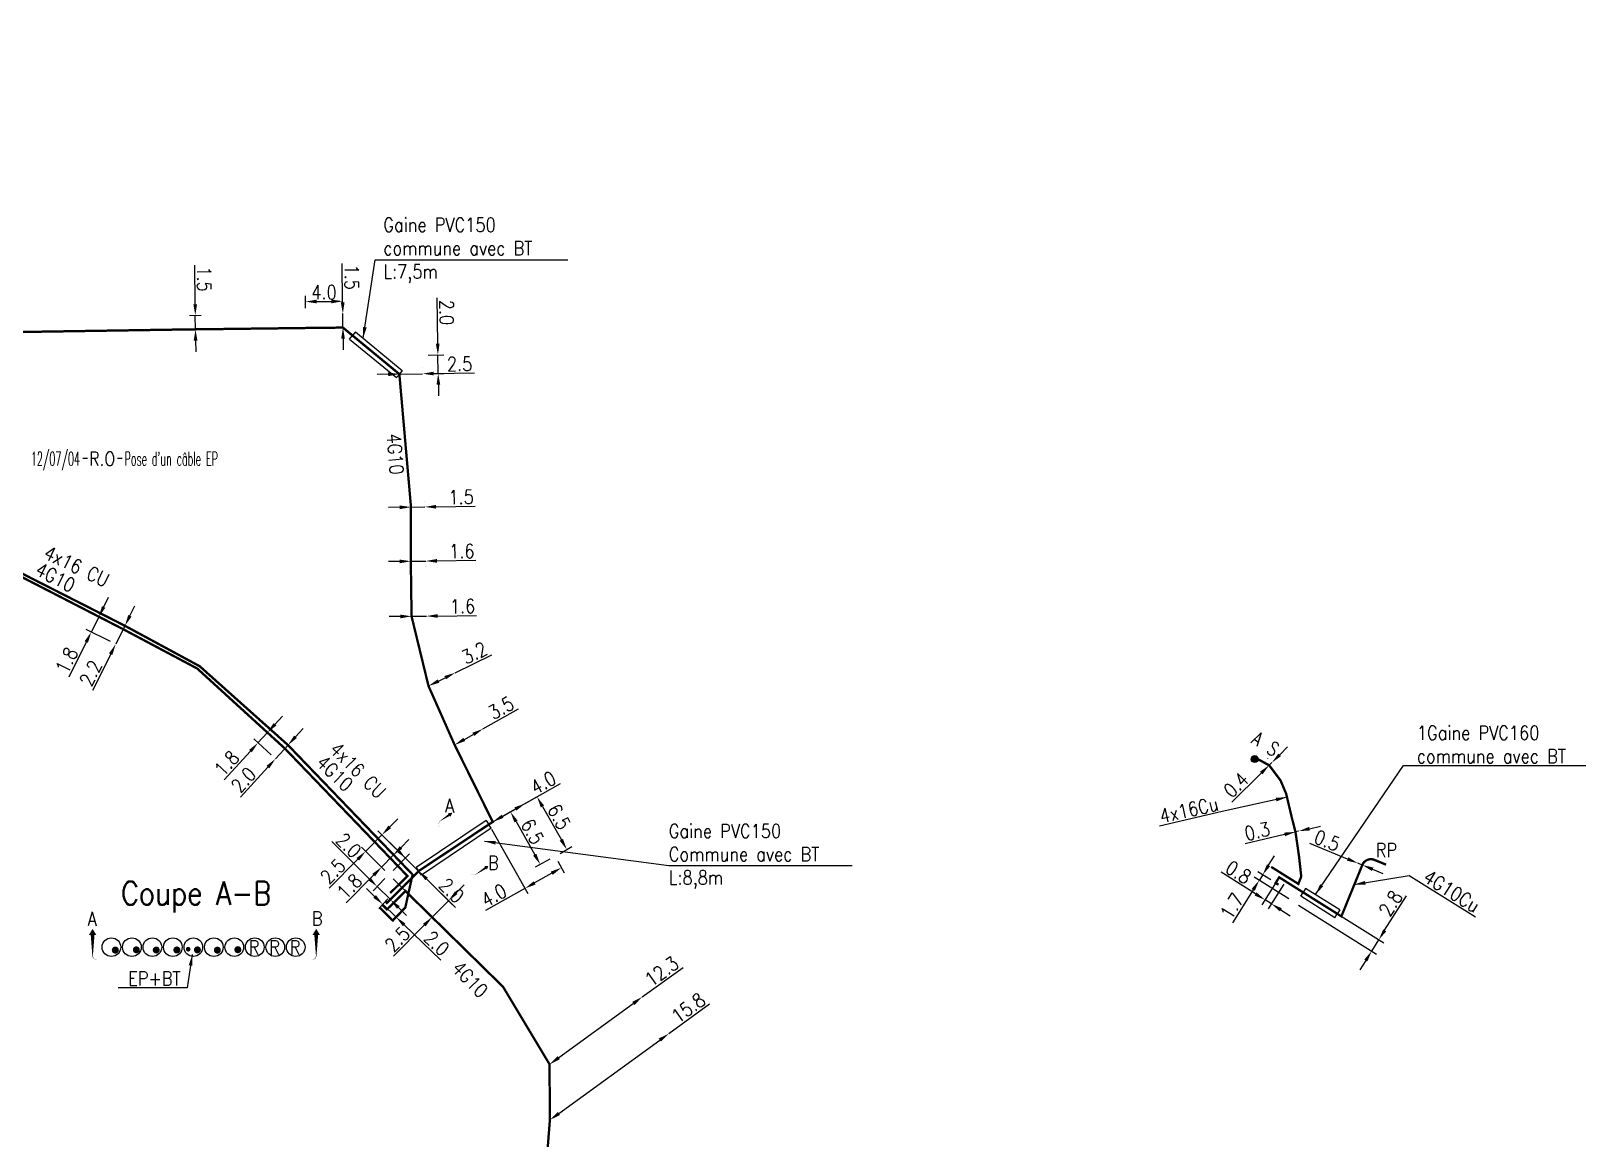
# Model space of a CAD drawing. Header units: millimetres. Extents: x 113996 to 114666, y 122000 to 122988.
# Drawn here: x 114098 to 114265, y 122524.9 to 122643.8 of the extents above; entities that cross this region are included whole.
import ezdxf
from ezdxf.enums import TextEntityAlignment as Align

# ---------------------------------------------------------------- set-up
doc = ezdxf.new("R2010")
doc.units = ezdxf.units.MM
doc.header["$PDMODE"] = 34
doc.linetypes.add('E_ST_CU', pattern=[2000, 1000, 1000])
doc.layers.get('0').update_dxf_attribs({"linetype": 'CONTINUOUS'})
doc.layers.get('DEFPOINTS').update_dxf_attribs({"linetype": 'CONTINUOUS'})
for name, color, linetype in [('B_100', 3, 'CONTINUOUS'), ('B_400', 7, 'CONTINUOUS'), ('E_100', 3, 'CONTINUOUS'), ('E_400', 7, 'CONTINUOUS'), ('E_710', 7, 'CONTINUOUS'), ('I_410', 7, 'CONTINUOUS')]:
    doc.layers.add(name, color=color, linetype=linetype)
doc.styles.add('M_ROMANS', font='ROMANS.shx', dxfattribs={"width": 0.75})
doc.styles.get("Standard").update_dxf_attribs({"font": 'romans.shx', "width": 0.85})
doc.dimstyles.get("Standard").update_dxf_attribs({"dimtxt": 1.5, "dimasz": 1.2, "dimexe": 0.625, "dimexo": 0.625, "dimgap": 0.25, "dimtad": 1, "dimdec": 1, "dimzin": 0, "dimdsep": 46, "dimtxsty": 'Standard', "dimcen": -0.5, "dimadec": 0, "dimazin": 0, "dimtfac": 1, "dimtdec": 1, "dimtmove": 0, "dimatfit": 3, "dimfxl": 1, "dimtolj": 1, "dimtzin": 0, "dimarcsym": 0})

# ---------------------------------------------------------------- blocks, each defined once
blk = doc.blocks.new('*D30')
at = {"layer": 'DEFPOINTS', "color": 0, "linetype": 'Continuous'}
for p in [(114114.41, 122613.29), (114114.42, 122611.79), (114115.66, 122611.8)]:
    blk.add_point(p, dxfattribs=at)
at = {"layer": 'E_100', "color": 0, "linetype": 'Continuous', "lineweight": -2}
for p, q in [((114115.63, 122614.5), (114115.58, 122618.69)), ((114115.03, 122613.29), (114116.27, 122613.31)), ((114115.66, 122611.8), (114115.64, 122613.3)), ((114115.05, 122611.79), (114116.28, 122611.81)), ((114115.67, 122610.6), (114115.68, 122609.4))]:
    blk.add_line(p, q, dxfattribs=at)
at = {"layer": 'E_100', "color": 0, "linetype": 'Continuous'}
for points in [[(114115.83, 122614.5), (114115.43, 122614.5), (114115.64, 122613.3)], [(114115.87, 122610.6), (114115.47, 122610.6), (114115.66, 122611.8)]]:
    blk.add_solid(points, dxfattribs=at)
at = {"layer": 'E_100', "color": 0, "linetype": 'Continuous', "insert": (114116.6, 122617.2), "char_height": 1.5, "attachment_point": 5, "rotation": 270.6215}
blk.add_mtext('\\A1;1.5', dxfattribs=at)
blk = doc.blocks.new('*D31')
at = {"layer": 'DEFPOINTS', "color": 0, "linetype": 'Continuous'}
for p in [(114127.49, 122613.45), (114131.47, 122614.82), (114131.49, 122613.49)]:
    blk.add_point(p, dxfattribs=at)
at = {"layer": 'E_100', "color": 0, "linetype": 'Continuous', "lineweight": -2}
for p, q in [((114127.48, 122614.08), (114127.47, 122615.4)), ((114131.48, 122614.12), (114131.47, 122615.44)), ((114128.67, 122614.79), (114130.27, 122614.8))]:
    blk.add_line(p, q, dxfattribs=at)
at = {"layer": 'E_100', "color": 0, "linetype": 'Continuous'}
for points in [[(114128.67, 122614.99), (114128.68, 122614.59), (114127.47, 122614.78)], [(114130.27, 122615), (114130.27, 122614.6), (114131.47, 122614.82)]]:
    blk.add_solid(points, dxfattribs=at)
at = {"layer": 'E_100', "color": 0, "linetype": 'Continuous', "insert": (114129.46, 122615.8), "char_height": 1.5, "attachment_point": 5, "rotation": 0.5596}
blk.add_mtext('\\A1;4.0', dxfattribs=at)
blk = doc.blocks.new('*D32')
at = {"layer": 'DEFPOINTS', "color": 0, "linetype": 'Continuous'}
for p in [(114131.49, 122613.49), (114131.5, 122611.99), (114131.5, 122611.99)]:
    blk.add_point(p, dxfattribs=at)
at = {"layer": 'E_100', "color": 0, "linetype": 'Continuous', "lineweight": -2}
for p, q in [((114131.47, 122614.69), (114131.43, 122618.88)), ((114131.5, 122611.99), (114131.49, 122613.49)), ((114132.11, 122613.5), (114132.11, 122613.5)), ((114132.13, 122612), (114132.13, 122612)), ((114131.51, 122610.79), (114131.52, 122609.59))]:
    blk.add_line(p, q, dxfattribs=at)
at = {"layer": 'E_100', "color": 0, "linetype": 'Continuous'}
for points in [[(114131.67, 122614.69), (114131.27, 122614.69), (114131.49, 122613.49)], [(114131.71, 122610.79), (114131.31, 122610.79), (114131.5, 122611.99)]]:
    blk.add_solid(points, dxfattribs=at)
at = {"layer": 'E_100', "color": 0, "linetype": 'Continuous', "insert": (114132.45, 122617.4), "char_height": 1.5, "attachment_point": 5, "rotation": 270.5596}
blk.add_mtext('\\A1;1.5', dxfattribs=at)
blk = doc.blocks.new('GIS_MODF')
at = {"color": 0, "linetype": 'Continuous', "flags": 128}
for points in [[(-2.18, -0.01), (-1.68, -0.01)], [(1.52, -0.01), (2.02, -0.01)]]:
    blk.add_lwpolyline(points, dxfattribs=at)
at = {"color": 0, "linetype": 'Continuous', "width": 0.5}
blk.add_attdef('DATE', text='', height=1.5, dxfattribs=at).set_placement((-2.5, -0.8), align=Align.RIGHT)
at = {"color": 0, "linetype": 'Continuous', "width": 1.771291}
blk.add_attdef('USER', text='', height=1.5, dxfattribs=at).set_placement((-1.51, -0.8), (1.28, -0.8), align=Align.FIT)
at = {"color": 0, "linetype": 'Continuous', "width": 0.5}
blk.add_attdef('DESC', (2.29, -0.8), '', height=1.5, dxfattribs=at)
blk = doc.blocks.new('E_710_02')
at = {"color": 0, "linetype": 'Continuous', "const_width": 0.375, "flags": 128}
blk.add_lwpolyline([(-0.19, 0, 1), (0.19, 0, 1)], format="xyb", close=True, dxfattribs=at)
at = {"color": 0, "linetype": 'Continuous'}
blk.add_circle((0, 0), 0.375, dxfattribs=at)
at = {"color": 0, "linetype": 'Continuous', "style": 'M_ROMANS', "width": 0.75}
for s, p in [('A', (-0.93, 2)), ('S', (1.07, 2))]:
    blk.add_text(s, height=1.5, dxfattribs=at).set_placement(p, align=Align.MIDDLE)
at = {"color": 0, "linetype": 'Continuous', "style": 'M_ROMANS', "width": 0.75, "flags": 3}
for tag, p in [('DEF_LEG', (0, -5)), ('DEF_COUP', (0, -7.5)), ('DEF_TYPE', (0, -10))]:
    blk.add_attdef(tag, text='', height=1.2, dxfattribs=at).set_placement(p, align=Align.MIDDLE)
blk = doc.blocks.new('*D40')
at = {"layer": 'DEFPOINTS', "color": 0, "linetype": 'Continuous'}
for p in [(114231.01, 122564.99), (114231.28, 122565.29), (114231.3, 122565.27)]:
    blk.add_point(p, dxfattribs=at)
at = {"layer": 'E_100', "color": 0, "linetype": 'Continuous', "lineweight": -2}
for p, q in [((114232.13, 122566.13), (114232.98, 122566.98)), ((114230.57, 122565.43), (114230.55, 122565.45)), ((114230.86, 122565.71), (114230.84, 122565.73)), ((114231.28, 122565.29), (114230.99, 122565.01)), ((114230.14, 122564.16), (114226.98, 122561.05))]:
    blk.add_line(p, q, dxfattribs=at)
at = {"layer": 'E_100', "color": 0, "linetype": 'Continuous'}
for points in [[(114230, 122564.31), (114230.28, 122564.02), (114230.99, 122565.01)], [(114231.99, 122566.27), (114232.27, 122565.99), (114231.28, 122565.29)]]:
    blk.add_solid(points, dxfattribs=at)
at = {"layer": 'E_100', "color": 0, "linetype": 'Continuous', "insert": (114227.43, 122562.9), "char_height": 1.5, "attachment_point": 5, "rotation": 44.6357}
blk.add_mtext('\\A1;0.4', dxfattribs=at)
blk = doc.blocks.new('*D41')
at = {"layer": 'DEFPOINTS', "color": 0, "linetype": 'Continuous'}
for p in [(114233.82, 122557.85), (114234.16, 122557.93), (114234.16, 122557.93)]:
    blk.add_point(p, dxfattribs=at)
at = {"layer": 'E_100', "color": 0, "linetype": 'Continuous', "lineweight": -2}
for p, q in [((114235.33, 122558.2), (114236.5, 122558.48)), ((114232.65, 122557.58), (114228.4, 122556.59)), ((114234.16, 122557.93), (114233.82, 122557.85))]:
    blk.add_line(p, q, dxfattribs=at)
at = {"layer": 'E_100', "color": 0, "linetype": 'Continuous'}
for points in [[(114235.29, 122558.4), (114235.38, 122558.01), (114234.16, 122557.93)], [(114232.61, 122557.78), (114232.7, 122557.39), (114233.82, 122557.85)]]:
    blk.add_solid(points, dxfattribs=at)
at = {"layer": 'E_100', "color": 0, "linetype": 'Continuous', "insert": (114229.71, 122557.92), "char_height": 1.5, "attachment_point": 5, "rotation": 13.0911}
blk.add_mtext('\\A1;0.3', dxfattribs=at)
blk = doc.blocks.new('*D48')
at = {"layer": 'DEFPOINTS', "color": 0, "linetype": 'Continuous'}
for p in [(114108.08, 122579.98), (114107.09, 122578.01), (114107.09, 122578.01)]:
    blk.add_point(p, dxfattribs=at)
at = {"layer": 'E_100', "color": 0, "linetype": 'Continuous', "lineweight": -2}
for p, q in [((114108.62, 122581.05), (114109.15, 122582.12)), ((114108.08, 122579.98), (114107.09, 122578.01)), ((114106.55, 122576.94), (114104.59, 122573.03))]:
    blk.add_line(p, q, dxfattribs=at)
at = {"layer": 'E_100', "color": 0, "linetype": 'Continuous'}
for points in [[(114108.44, 122581.14), (114108.79, 122580.96), (114108.08, 122579.98)], [(114106.37, 122577.03), (114106.73, 122576.85), (114107.09, 122578.01)]]:
    blk.add_solid(points, dxfattribs=at)
at = {"layer": 'E_100', "color": 0, "linetype": 'Continuous', "insert": (114104.41, 122574.9), "char_height": 1.5, "attachment_point": 5, "rotation": 63.3608}
blk.add_mtext('\\A1;2.2', dxfattribs=at)
blk = doc.blocks.new('*D49')
at = {"layer": 'DEFPOINTS', "color": 0, "linetype": 'Continuous'}
for p in [(114104.46, 122579.31), (114107.88, 122579.62), (114107.08, 122578.01)]:
    blk.add_point(p, dxfattribs=at)
at = {"layer": 'E_100', "color": 0, "linetype": 'Continuous', "lineweight": -2}
for p, q in [((114105.8, 122582), (114106.33, 122583.07)), ((114105.26, 122580.92), (114104.46, 122579.31)), ((114107.32, 122579.9), (114104.7, 122581.2)), ((114103.93, 122578.23), (114102.07, 122574.48)), ((114106.52, 122578.29), (114103.9, 122579.59))]:
    blk.add_line(p, q, dxfattribs=at)
at = {"layer": 'E_100', "color": 0, "linetype": 'Continuous'}
for points in [[(114105.62, 122582.09), (114105.97, 122581.91), (114105.26, 122580.92)], [(114103.75, 122578.32), (114104.11, 122578.15), (114104.46, 122579.31)]]:
    blk.add_solid(points, dxfattribs=at)
at = {"layer": 'E_100', "color": 0, "linetype": 'Continuous', "insert": (114101.83, 122576.27), "char_height": 1.5, "attachment_point": 5, "rotation": 63.6053}
blk.add_mtext('\\A1;1.8', dxfattribs=at)
blk = doc.blocks.new('*D50')
at = {"layer": 'DEFPOINTS', "color": 0, "linetype": 'Continuous'}
for p in [(114125.6, 122567.17), (114124.25, 122565.7), (114124.25, 122565.7)]:
    blk.add_point(p, dxfattribs=at)
at = {"layer": 'E_100', "color": 0, "linetype": 'Continuous', "lineweight": -2}
for p, q in [((114126.41, 122568.06), (114127.21, 122568.95)), ((114125.6, 122567.17), (114124.25, 122565.7)), ((114123.44, 122564.81), (114120.49, 122561.58))]:
    blk.add_line(p, q, dxfattribs=at)
at = {"layer": 'E_100', "color": 0, "linetype": 'Continuous'}
for points in [[(114126.26, 122568.2), (114126.55, 122567.93), (114125.6, 122567.17)], [(114123.29, 122564.95), (114123.59, 122564.68), (114124.25, 122565.7)]]:
    blk.add_solid(points, dxfattribs=at)
at = {"layer": 'E_100', "color": 0, "linetype": 'Continuous', "insert": (114120.82, 122563.43), "char_height": 1.5, "attachment_point": 5, "rotation": 47.6059}
blk.add_mtext('\\A1;2.0', dxfattribs=at)
blk = doc.blocks.new('*D51')
at = {"layer": 'DEFPOINTS', "color": 0, "linetype": 'Continuous'}
for p in [(114122.37, 122567.41), (114125.26, 122566.81), (114124.25, 122565.7)]:
    blk.add_point(p, dxfattribs=at)
at = {"layer": 'E_100', "color": 0, "linetype": 'Continuous', "lineweight": -2}
for p, q in [((114124.19, 122569.4), (114125, 122570.29)), ((114123.39, 122568.52), (114122.37, 122567.41)), ((114124.8, 122567.23), (114122.92, 122568.94)), ((114121.56, 122566.52), (114118.74, 122563.43)), ((114123.79, 122566.12), (114121.91, 122567.83))]:
    blk.add_line(p, q, dxfattribs=at)
at = {"layer": 'E_100', "color": 0, "linetype": 'Continuous'}
for points in [[(114124.05, 122569.54), (114124.34, 122569.27), (114123.39, 122568.52)], [(114121.42, 122566.66), (114121.71, 122566.39), (114122.37, 122567.41)]]:
    blk.add_solid(points, dxfattribs=at)
at = {"layer": 'E_100', "color": 0, "linetype": 'Continuous', "insert": (114119.01, 122565.21), "char_height": 1.5, "attachment_point": 5, "rotation": 47.6059}
blk.add_mtext('\\A1;1.8', dxfattribs=at)
blk = doc.blocks.new('*D52')
at = {"layer": 'DEFPOINTS', "color": 0, "linetype": 'Continuous'}
for p in [(114146.54, 122568.91), (114146.54, 122568.91), (114143.5, 122567.19)]:
    blk.add_point(p, dxfattribs=at)
at = {"layer": 'E_100', "color": 0, "linetype": 'Continuous', "lineweight": -2}
for p, q in [((114146.54, 122568.91), (114150.35, 122571.06)), ((114144.54, 122567.78), (114145.5, 122568.32))]:
    blk.add_line(p, q, dxfattribs=at)
at = {"layer": 'E_100', "color": 0, "linetype": 'Continuous'}
for points in [[(114145.4, 122568.5), (114145.6, 122568.15), (114146.54, 122568.91)], [(114144.44, 122567.96), (114144.64, 122567.61), (114143.5, 122567.19)]]:
    blk.add_solid(points, dxfattribs=at)
at = {"layer": 'E_100', "color": 0, "linetype": 'Continuous', "insert": (114148.48, 122571.16), "char_height": 1.5, "attachment_point": 5, "rotation": 29.4839}
blk.add_mtext('\\A1;3.5', dxfattribs=at)
blk = doc.blocks.new('*D53')
at = {"layer": 'DEFPOINTS', "color": 0, "linetype": 'Continuous'}
for p in [(114143.56, 122574.94), (114143.56, 122574.94), (114140.69, 122573.52)]:
    blk.add_point(p, dxfattribs=at)
at = {"layer": 'E_100', "color": 0, "linetype": 'Continuous', "lineweight": -2}
for p, q in [((114143.56, 122574.94), (114147.48, 122576.88)), ((114141.77, 122574.05), (114142.49, 122574.41))]:
    blk.add_line(p, q, dxfattribs=at)
at = {"layer": 'E_100', "color": 0, "linetype": 'Continuous'}
for points in [[(114142.4, 122574.59), (114142.57, 122574.23), (114143.56, 122574.94)], [(114141.68, 122574.23), (114141.86, 122573.87), (114140.69, 122573.52)]]:
    blk.add_solid(points, dxfattribs=at)
at = {"layer": 'E_100', "color": 0, "linetype": 'Continuous', "insert": (114145.61, 122577.07), "char_height": 1.5, "attachment_point": 5, "rotation": 26.3351}
blk.add_mtext('\\A1;3.2', dxfattribs=at)
blk = doc.blocks.new('*D54')
at = {"layer": 'DEFPOINTS', "color": 0, "linetype": 'Continuous'}
for p in [(114138.87, 122581), (114140.47, 122581.02), (114140.47, 122581.02)]:
    blk.add_point(p, dxfattribs=at)
at = {"layer": 'E_100', "color": 0, "linetype": 'Continuous', "lineweight": -2}
for p, q in [((114137.67, 122580.98), (114136.47, 122580.97)), ((114138.87, 122581), (114140.47, 122581.02)), ((114141.67, 122581.03), (114145.85, 122581.09))]:
    blk.add_line(p, q, dxfattribs=at)
at = {"layer": 'E_100', "color": 0, "linetype": 'Continuous'}
for points in [[(114137.66, 122581.18), (114137.67, 122580.78), (114138.87, 122581)], [(114141.66, 122581.23), (114141.67, 122580.84), (114140.47, 122581.02)]]:
    blk.add_solid(points, dxfattribs=at)
at = {"layer": 'E_100', "color": 0, "linetype": 'Continuous', "insert": (114144.35, 122582.07), "char_height": 1.5, "attachment_point": 5, "rotation": 0.7338}
blk.add_mtext('\\A1;1.6', dxfattribs=at)
blk = doc.blocks.new('*D55')
at = {"layer": 'DEFPOINTS', "color": 0, "linetype": 'Continuous'}
for p in [(114138.79, 122586.91), (114140.39, 122586.93), (114140.39, 122586.93)]:
    blk.add_point(p, dxfattribs=at)
at = {"layer": 'E_100', "color": 0, "linetype": 'Continuous', "lineweight": -2}
for p, q in [((114137.59, 122586.89), (114136.39, 122586.88)), ((114138.79, 122586.91), (114140.39, 122586.93)), ((114141.59, 122586.95), (114145.78, 122587.01)), ((114138.8, 122586.29), (114138.8, 122586.29)), ((114140.4, 122586.31), (114140.4, 122586.31))]:
    blk.add_line(p, q, dxfattribs=at)
at = {"layer": 'E_100', "color": 0, "linetype": 'Continuous'}
for points in [[(114137.59, 122587.09), (114137.59, 122586.69), (114138.79, 122586.91)], [(114141.59, 122587.15), (114141.59, 122586.75), (114140.39, 122586.93)]]:
    blk.add_solid(points, dxfattribs=at)
at = {"layer": 'E_100', "color": 0, "linetype": 'Continuous', "insert": (114144.27, 122587.99), "char_height": 1.5, "attachment_point": 5, "rotation": 0.8043}
blk.add_mtext('\\A1;1.6', dxfattribs=at)
blk = doc.blocks.new('*D56')
at = {"layer": 'DEFPOINTS', "color": 0, "linetype": 'Continuous'}
for p in [(114138.81, 122592.72), (114140.31, 122592.74), (114140.31, 122592.74)]:
    blk.add_point(p, dxfattribs=at)
at = {"layer": 'E_100', "color": 0, "linetype": 'Continuous', "lineweight": -2}
for p, q in [((114138.8, 122593.35), (114138.8, 122593.35)), ((114140.3, 122593.37), (114140.3, 122593.37)), ((114137.61, 122592.7), (114136.41, 122592.69)), ((114138.81, 122592.72), (114140.31, 122592.74)), ((114141.51, 122592.76), (114145.7, 122592.82))]:
    blk.add_line(p, q, dxfattribs=at)
at = {"layer": 'E_100', "color": 0, "linetype": 'Continuous'}
for points in [[(114137.61, 122592.9), (114137.61, 122592.5), (114138.81, 122592.72)], [(114141.51, 122592.96), (114141.51, 122592.56), (114140.31, 122592.74)]]:
    blk.add_solid(points, dxfattribs=at)
at = {"layer": 'E_100', "color": 0, "linetype": 'Continuous', "insert": (114144.19, 122593.8), "char_height": 1.5, "attachment_point": 5, "rotation": 0.8043}
blk.add_mtext('\\A1;1.5', dxfattribs=at)
blk = doc.blocks.new('*D57')
at = {"layer": 'DEFPOINTS', "color": 0, "linetype": 'Continuous'}
for p in [(114137.56, 122607), (114140.06, 122607.04), (114140.06, 122607.04)]:
    blk.add_point(p, dxfattribs=at)
at = {"layer": 'E_100', "color": 0, "linetype": 'Continuous', "lineweight": -2}
for p, q in [((114136.36, 122606.98), (114135.16, 122606.97)), ((114137.55, 122607.63), (114137.55, 122607.63)), ((114137.56, 122607), (114140.06, 122607.04)), ((114140.05, 122607.66), (114140.05, 122607.66)), ((114141.26, 122607.06), (114145.63, 122607.12))]:
    blk.add_line(p, q, dxfattribs=at)
at = {"layer": 'E_100', "color": 0, "linetype": 'Continuous'}
for points in [[(114136.35, 122607.18), (114136.36, 122606.78), (114137.56, 122607)], [(114141.25, 122607.26), (114141.26, 122606.86), (114140.06, 122607.04)]]:
    blk.add_solid(points, dxfattribs=at)
at = {"layer": 'E_100', "color": 0, "linetype": 'Continuous', "insert": (114144.03, 122608.1), "char_height": 1.5, "attachment_point": 5, "rotation": 0.8541}
blk.add_mtext('\\A1;2.5', dxfattribs=at)
blk = doc.blocks.new('*D58')
at = {"layer": 'DEFPOINTS', "color": 0, "linetype": 'Continuous'}
for p in [(114140.03, 122609.04), (114140.06, 122607.04), (114141.73, 122607.06)]:
    blk.add_point(p, dxfattribs=at)
at = {"layer": 'E_100', "color": 0, "linetype": 'Continuous', "lineweight": -2}
for p, q in [((114141.68, 122610.26), (114141.61, 122615.19)), ((114140.65, 122609.05), (114142.32, 122609.07)), ((114141.73, 122607.06), (114141.7, 122609.06)), ((114140.68, 122607.05), (114142.35, 122607.07)), ((114141.75, 122605.86), (114141.76, 122604.66))]:
    blk.add_line(p, q, dxfattribs=at)
at = {"layer": 'E_100', "color": 0, "linetype": 'Continuous'}
for points in [[(114141.88, 122610.27), (114141.48, 122610.26), (114141.7, 122609.06)], [(114141.95, 122605.87), (114141.55, 122605.86), (114141.73, 122607.06)]]:
    blk.add_solid(points, dxfattribs=at)
at = {"layer": 'E_100', "color": 0, "linetype": 'Continuous', "insert": (114142.63, 122613.62), "char_height": 1.5, "attachment_point": 5, "rotation": 270.8541}
blk.add_mtext('\\A1;2.0', dxfattribs=at)
blk = doc.blocks.new('*D59')
at = {"layer": 'DEFPOINTS', "color": 0, "linetype": 'Continuous'}
for p in [(114147.59, 122558.93), (114154.27, 122555.24), (114155.55, 122555.96)]:
    blk.add_point(p, dxfattribs=at)
at = {"layer": 'E_100', "color": 0, "linetype": 'Continuous', "lineweight": -2}
for p, q in [((114148.14, 122559.24), (114152.89, 122561.93)), ((114152.94, 122560.58), (114154.96, 122557.01)), ((114154.82, 122555.55), (114156.09, 122556.27))]:
    blk.add_line(p, q, dxfattribs=at)
at = {"layer": 'E_100', "color": 0, "linetype": 'Continuous'}
for points in [[(114153.11, 122560.68), (114152.76, 122560.48), (114152.35, 122561.62)], [(114155.13, 122557.11), (114154.78, 122556.91), (114155.55, 122555.96)]]:
    blk.add_solid(points, dxfattribs=at)
at = {"layer": 'E_100', "color": 0, "linetype": 'Continuous', "insert": (114154.72, 122559.46), "char_height": 1.5, "attachment_point": 5, "rotation": 299.4839}
blk.add_mtext('\\A1;6.5', dxfattribs=at)
blk = doc.blocks.new('*D60')
at = {"layer": 'DEFPOINTS', "color": 0, "linetype": 'Continuous'}
for p in [(114151.07, 122560.9), (114147.59, 122558.93), (114147.59, 122558.93)]:
    blk.add_point(p, dxfattribs=at)
at = {"layer": 'E_100', "color": 0, "linetype": 'Continuous', "lineweight": -2}
for p, q in [((114151.07, 122560.9), (114154.88, 122563.05)), ((114148.64, 122559.52), (114150.03, 122560.31))]:
    blk.add_line(p, q, dxfattribs=at)
at = {"layer": 'E_100', "color": 0, "linetype": 'Continuous'}
for points in [[(114149.93, 122560.49), (114150.13, 122560.14), (114151.07, 122560.9)], [(114148.54, 122559.7), (114148.73, 122559.35), (114147.59, 122558.93)]]:
    blk.add_solid(points, dxfattribs=at)
at = {"layer": 'E_100', "color": 0, "linetype": 'Continuous', "insert": (114153.01, 122563.14), "char_height": 1.5, "attachment_point": 5, "rotation": 29.4839}
blk.add_mtext('\\A1;4.0', dxfattribs=at)
blk = doc.blocks.new('*D61')
at = {"layer": 'DEFPOINTS', "color": 0, "linetype": 'Continuous'}
for p in [(114135.77, 122550.09), (114136.76, 122551.12), (114138.2, 122549.74)]:
    blk.add_point(p, dxfattribs=at)
at = {"layer": 'E_100', "color": 0, "linetype": 'Continuous', "lineweight": -2}
for p, q in [((114134.9, 122550.92), (114134.04, 122551.76)), ((114136.32, 122550.67), (114135.34, 122549.64)), ((114135.77, 122550.09), (114137.21, 122548.71)), ((114137.77, 122549.28), (114136.78, 122548.26)), ((114138.08, 122547.87), (114142.03, 122544.07))]:
    blk.add_line(p, q, dxfattribs=at)
at = {"layer": 'E_100', "color": 0, "linetype": 'Continuous'}
for points in [[(114135.04, 122551.07), (114134.76, 122550.78), (114135.77, 122550.09)], [(114138.21, 122548.02), (114137.94, 122547.73), (114137.21, 122548.71)]]:
    blk.add_solid(points, dxfattribs=at)
at = {"layer": 'E_100', "color": 0, "linetype": 'Continuous', "insert": (114141.58, 122545.89), "char_height": 1.5, "attachment_point": 5, "rotation": 316.1259}
blk.add_mtext('\\A1;2.0', dxfattribs=at)
blk = doc.blocks.new('*D62')
at = {"layer": 'DEFPOINTS', "color": 0, "linetype": 'Continuous'}
for p in [(114135.65, 122554.07), (114136.45, 122553.27), (114138.98, 122553.27)]:
    blk.add_point(p, dxfattribs=at)
at = {"layer": 'E_100', "color": 0, "linetype": 'Continuous', "lineweight": -2}
for p, q in [((114137.74, 122556.19), (114138.58, 122557.04)), ((114136.9, 122555.34), (114135.65, 122554.07)), ((114138.54, 122553.71), (114136.45, 122555.78)), ((114134.8, 122553.22), (114131.86, 122550.24)), ((114136.01, 122553.71), (114135.2, 122554.51))]:
    blk.add_line(p, q, dxfattribs=at)
at = {"layer": 'E_100', "color": 0, "linetype": 'Continuous'}
for points in [[(114137.6, 122556.33), (114137.88, 122556.05), (114136.9, 122555.34)], [(114134.66, 122553.36), (114134.95, 122553.08), (114135.65, 122554.07)]]:
    blk.add_solid(points, dxfattribs=at)
at = {"layer": 'E_100', "color": 0, "linetype": 'Continuous', "insert": (114132.2, 122552), "char_height": 1.5, "attachment_point": 5, "rotation": 45.3446}
blk.add_mtext('\\A1;1.8', dxfattribs=at)
blk = doc.blocks.new('*D63')
at = {"layer": 'DEFPOINTS', "color": 0, "linetype": 'Continuous'}
for p in [(114133.94, 122555.76), (114136.45, 122553.27), (114139.63, 122553.65)]:
    blk.add_point(p, dxfattribs=at)
at = {"layer": 'E_100', "color": 0, "linetype": 'Continuous', "lineweight": -2}
for p, q in [((114136.54, 122558.39), (114137.38, 122559.25)), ((114135.69, 122557.54), (114133.94, 122555.76)), ((114139.19, 122554.08), (114135.25, 122557.98)), ((114133.09, 122554.91), (114130.02, 122551.8)), ((114136.01, 122553.71), (114133.49, 122556.2))]:
    blk.add_line(p, q, dxfattribs=at)
at = {"layer": 'E_100', "color": 0, "linetype": 'Continuous'}
for points in [[(114136.39, 122558.53), (114136.68, 122558.25), (114135.69, 122557.54)], [(114132.95, 122555.05), (114133.23, 122554.77), (114133.94, 122555.76)]]:
    blk.add_solid(points, dxfattribs=at)
at = {"layer": 'E_100', "color": 0, "linetype": 'Continuous', "insert": (114130.42, 122553.63), "char_height": 1.5, "attachment_point": 5, "rotation": 45.3446}
blk.add_mtext('\\A1;2.5', dxfattribs=at)
blk = doc.blocks.new('*D64')
at = {"layer": 'DEFPOINTS', "color": 0, "linetype": 'Continuous'}
for p in [(114138.21, 122555.05), (114136.45, 122553.27), (114139.63, 122553.65)]:
    blk.add_point(p, dxfattribs=at)
at = {"layer": 'E_100', "color": 0, "linetype": 'Continuous', "lineweight": -2}
for p, q in [((114137.36, 122555.89), (114136.5, 122556.74)), ((114136.89, 122553.72), (114138.65, 122555.5)), ((114138.21, 122555.05), (114139.63, 122553.65)), ((114140.49, 122552.8), (114143.6, 122549.73))]:
    blk.add_line(p, q, dxfattribs=at)
at = {"layer": 'E_100', "color": 0, "linetype": 'Continuous'}
for points in [[(114137.5, 122556.04), (114137.22, 122555.75), (114138.21, 122555.05)], [(114140.63, 122552.94), (114140.35, 122552.66), (114139.63, 122553.65)]]:
    blk.add_solid(points, dxfattribs=at)
at = {"layer": 'E_100', "color": 0, "linetype": 'Continuous', "insert": (114143.17, 122551.56), "char_height": 1.5, "attachment_point": 5, "rotation": 315.3446}
blk.add_mtext('\\A1;2.0', dxfattribs=at)
blk = doc.blocks.new('*D65')
at = {"layer": 'DEFPOINTS', "color": 0, "linetype": 'Continuous'}
for p in [(114163.66, 122540.14), (114163.66, 122540.14), (114153.71, 122532.91)]:
    blk.add_point(p, dxfattribs=at)
at = {"layer": 'E_100', "color": 0, "linetype": 'Continuous', "lineweight": -2}
for p, q in [((114163.66, 122540.14), (114168.03, 122543.31)), ((114154.68, 122533.62), (114162.69, 122539.43))]:
    blk.add_line(p, q, dxfattribs=at)
at = {"layer": 'E_100', "color": 0, "linetype": 'Continuous'}
for points in [[(114162.57, 122539.6), (114162.81, 122539.27), (114163.66, 122540.14)], [(114154.56, 122533.78), (114154.8, 122533.45), (114153.71, 122532.91)]]:
    blk.add_solid(points, dxfattribs=at)
at = {"layer": 'E_100', "color": 0, "linetype": 'Continuous', "insert": (114165.74, 122542.89), "char_height": 1.5, "attachment_point": 5, "rotation": 35.9921}
blk.add_mtext('\\A1;12.3', dxfattribs=at)
blk = doc.blocks.new('*D66')
at = {"layer": 'DEFPOINTS', "color": 0, "linetype": 'Continuous'}
for p in [(114166.51, 122536.21), (114166.51, 122536.21), (114153.73, 122526.93)]:
    blk.add_point(p, dxfattribs=at)
at = {"layer": 'E_100', "color": 0, "linetype": 'Continuous', "lineweight": -2}
for p, q in [((114166.51, 122536.21), (114170.88, 122539.39)), ((114154.7, 122527.63), (114165.54, 122535.51))]:
    blk.add_line(p, q, dxfattribs=at)
at = {"layer": 'E_100', "color": 0, "linetype": 'Continuous'}
for points in [[(114165.42, 122535.67), (114165.66, 122535.35), (114166.51, 122536.21)], [(114154.58, 122527.79), (114154.82, 122527.47), (114153.73, 122526.93)]]:
    blk.add_solid(points, dxfattribs=at)
at = {"layer": 'E_100', "color": 0, "linetype": 'Continuous', "insert": (114168.6, 122538.96), "char_height": 1.5, "attachment_point": 5, "rotation": 35.9921}
blk.add_mtext('\\A1;15.8', dxfattribs=at)
blk = doc.blocks.new('*D80')
at = {"layer": 'DEFPOINTS', "color": 0, "linetype": 'Continuous'}
for p in [(114240.53, 122554.49), (114240.53, 122554.49), (114241, 122554.3)]:
    blk.add_point(p, dxfattribs=at)
at = {"layer": 'E_100', "color": 0, "linetype": 'Continuous', "lineweight": -2}
for p, q in [((114239.42, 122554.94), (114235.37, 122556.6)), ((114241, 122554.3), (114240.53, 122554.49)), ((114242.11, 122553.85), (114243.22, 122553.4))]:
    blk.add_line(p, q, dxfattribs=at)
at = {"layer": 'E_100', "color": 0, "linetype": 'Continuous'}
for points in [[(114239.5, 122555.13), (114239.35, 122554.76), (114240.53, 122554.49)], [(114242.18, 122554.03), (114242.03, 122553.66), (114241, 122554.3)]]:
    blk.add_solid(points, dxfattribs=at)
at = {"layer": 'E_100', "color": 0, "linetype": 'Continuous', "insert": (114237.22, 122556.92), "char_height": 1.5, "attachment_point": 5, "rotation": 337.8079}
blk.add_mtext('\\A1;0.5', dxfattribs=at)
blk = doc.blocks.new('*D81')
at = {"layer": 'DEFPOINTS', "color": 0, "linetype": 'Continuous'}
for p in [(114232.07, 122552.98), (114233.62, 122550.33), (114242.01, 122545.06)]:
    blk.add_point(p, dxfattribs=at)
at = {"layer": 'E_100', "color": 0, "linetype": 'Continuous', "lineweight": -2}
for p, q in [((114232.6, 122552.64), (114243.3, 122545.94)), ((114234.15, 122549.99), (114242.54, 122544.73)), ((114243.4, 122547.29), (114245.73, 122550.99)), ((114242.01, 122545.06), (114242.77, 122546.27)), ((114241.38, 122544.05), (114240.74, 122543.03))]:
    blk.add_line(p, q, dxfattribs=at)
at = {"layer": 'E_100', "color": 0, "linetype": 'Continuous'}
for points in [[(114243.24, 122547.39), (114243.57, 122547.18), (114242.77, 122546.27)], [(114241.21, 122544.15), (114241.54, 122543.94), (114242.01, 122545.06)]]:
    blk.add_solid(points, dxfattribs=at)
at = {"layer": 'E_100', "color": 0, "linetype": 'Continuous', "insert": (114244.04, 122550.18), "char_height": 1.5, "attachment_point": 5, "rotation": 57.9189}
blk.add_mtext('\\A1;2.8', dxfattribs=at)
blk = doc.blocks.new('*D82')
at = {"layer": 'DEFPOINTS', "color": 0, "linetype": 'Continuous'}
for p in [(114229.92, 122552.65), (114231.69, 122552.37), (114233.62, 122550.33)]:
    blk.add_point(p, dxfattribs=at)
at = {"layer": 'E_100', "color": 0, "linetype": 'Continuous', "lineweight": -2}
for p, q in [((114230.93, 122554.27), (114231.57, 122555.28)), ((114231.16, 122552.71), (114229.77, 122553.58)), ((114230.3, 122553.25), (114229.92, 122552.65)), ((114229.28, 122551.63), (114227.06, 122548.08)), ((114233.09, 122550.66), (114229.39, 122552.98))]:
    blk.add_line(p, q, dxfattribs=at)
at = {"layer": 'E_100', "color": 0, "linetype": 'Continuous'}
for points in [[(114230.76, 122554.37), (114231.1, 122554.16), (114230.3, 122553.25)], [(114229.11, 122551.74), (114229.45, 122551.52), (114229.92, 122552.65)]]:
    blk.add_solid(points, dxfattribs=at)
at = {"layer": 'E_100', "color": 0, "linetype": 'Continuous', "insert": (114227, 122549.88), "char_height": 1.5, "attachment_point": 5, "rotation": 57.9189}
blk.add_mtext('\\A1;1.7', dxfattribs=at)
blk = doc.blocks.new('*D83')
at = {"layer": 'DEFPOINTS', "color": 0, "linetype": 'Continuous'}
for p in [(114232.07, 122552.98), (114232.89, 122552.78), (114231.23, 122550.13)]:
    blk.add_point(p, dxfattribs=at)
at = {"layer": 'E_100', "color": 0, "linetype": 'Continuous', "lineweight": -2}
for p, q in [((114229.53, 122551.19), (114225.83, 122553.52)), ((114231.74, 122552.45), (114230.22, 122550.03)), ((114232.56, 122552.25), (114230.9, 122549.6)), ((114231.23, 122550.13), (114230.55, 122550.56)), ((114232.24, 122549.49), (114233.26, 122548.86))]:
    blk.add_line(p, q, dxfattribs=at)
at = {"layer": 'E_100', "color": 0, "linetype": 'Continuous'}
for points in [[(114229.64, 122551.36), (114229.43, 122551.02), (114230.55, 122550.56)], [(114232.35, 122549.66), (114232.14, 122549.32), (114231.23, 122550.13)]]:
    blk.add_solid(points, dxfattribs=at)
at = {"layer": 'E_100', "color": 0, "linetype": 'Continuous', "insert": (114227.7, 122553.52), "char_height": 1.5, "attachment_point": 5, "rotation": 327.9189}
blk.add_mtext('\\A1;0.8', dxfattribs=at)
blk = doc.blocks.new('*D88')
at = {"layer": 'DEFPOINTS', "color": 0, "linetype": 'Continuous'}
for p in [(114136.45, 122553.27), (114139.63, 122553.64), (114141.08, 122548.7)]:
    blk.add_point(p, dxfattribs=at)
at = {"layer": 'E_400', "color": 0, "linetype": 'Continuous', "lineweight": -2}
for p, q in [((114140.08, 122553.2), (114143.28, 122550.04)), ((114136.9, 122552.83), (114141.53, 122548.26)), ((114143.68, 122551.33), (114144.53, 122552.18)), ((114142.84, 122550.47), (114141.08, 122548.7)), ((114140.24, 122547.85), (114136.94, 122544.5))]:
    blk.add_line(p, q, dxfattribs=at)
at = {"layer": 'E_400', "color": 0, "linetype": 'Continuous'}
for points in [[(114143.54, 122551.47), (114143.82, 122551.19), (114142.84, 122550.47)], [(114140.1, 122547.99), (114140.38, 122547.7), (114141.08, 122548.7)]]:
    blk.add_solid(points, dxfattribs=at)
at = {"layer": 'E_400', "color": 0, "linetype": 'Continuous', "insert": (114137.34, 122546.33), "char_height": 1.5, "attachment_point": 5, "rotation": 45.3446}
blk.add_mtext('\\A1;2.5', dxfattribs=at)
blk = doc.blocks.new('*D89')
at = {"layer": 'DEFPOINTS', "color": 0, "linetype": 'Continuous'}
for p in [(114136.45, 122553.28), (114139.63, 122553.64), (114135.17, 122551.99)]:
    blk.add_point(p, dxfattribs=at)
at = {"layer": 'E_400', "color": 0, "linetype": 'Continuous', "lineweight": -2}
for p, q in [((114134.32, 122552.83), (114130.29, 122556.81)), ((114139.19, 122553.2), (114136.16, 122550.13)), ((114136.01, 122552.84), (114134.73, 122551.54)), ((114136.6, 122550.58), (114135.17, 122551.99)), ((114137.45, 122549.73), (114138.31, 122548.89))]:
    blk.add_line(p, q, dxfattribs=at)
at = {"layer": 'E_400', "color": 0, "linetype": 'Continuous'}
for points in [[(114134.46, 122552.97), (114134.18, 122552.69), (114135.17, 122551.99)], [(114137.6, 122549.88), (114137.31, 122549.59), (114136.6, 122550.58)]]:
    blk.add_solid(points, dxfattribs=at)
at = {"layer": 'E_400', "color": 0, "linetype": 'Continuous', "insert": (114132.12, 122556.41), "char_height": 1.5, "attachment_point": 5, "rotation": 315.3385}
blk.add_mtext('\\A1;2.0', dxfattribs=at)
blk = doc.blocks.new('*D90')
at = {"layer": 'DEFPOINTS', "color": 0, "linetype": 'Continuous'}
for p in [(114147.15, 122558.67), (114154.27, 122555.24), (114152.7, 122554.35)]:
    blk.add_point(p, dxfattribs=at)
at = {"layer": 'E_400', "color": 0, "linetype": 'Continuous', "lineweight": -2}
for p, q in [((114147.69, 122558.98), (114150.05, 122560.31)), ((114150.09, 122558.96), (114152.11, 122555.4)), ((114153.73, 122554.94), (114152.15, 122554.05))]:
    blk.add_line(p, q, dxfattribs=at)
at = {"layer": 'E_400', "color": 0, "linetype": 'Continuous'}
for points in [[(114150.27, 122559.06), (114149.92, 122558.86), (114149.5, 122560)], [(114152.28, 122555.5), (114151.93, 122555.3), (114152.7, 122554.35)]]:
    blk.add_solid(points, dxfattribs=at)
at = {"layer": 'E_400', "color": 0, "linetype": 'Continuous', "insert": (114151.86, 122557.87), "char_height": 1.5, "attachment_point": 5, "rotation": 299.4839}
blk.add_mtext('\\A1;6.5', dxfattribs=at)
blk = doc.blocks.new('*D91')
at = {"layer": 'DEFPOINTS', "color": 0, "linetype": 'Continuous'}
for p in [(114147.15, 122558.67), (114154.27, 122555.24), (114154.97, 122554.01)]:
    blk.add_point(p, dxfattribs=at)
at = {"layer": 'E_400', "color": 0, "linetype": 'Continuous', "lineweight": -2}
for p, q in [((114147.46, 122558.13), (114151.35, 122551.24)), ((114153.93, 122553.42), (114152.09, 122552.38)), ((114154.58, 122554.7), (114155.28, 122553.46)), ((114151.05, 122551.79), (114146.83, 122549.4))]:
    blk.add_line(p, q, dxfattribs=at)
at = {"layer": 'E_400', "color": 0, "linetype": 'Continuous'}
for points in [[(114153.83, 122553.59), (114154.03, 122553.24), (114154.97, 122554.01)], [(114151.99, 122552.55), (114152.19, 122552.2), (114151.05, 122551.79)]]:
    blk.add_solid(points, dxfattribs=at)
at = {"layer": 'E_400', "color": 0, "linetype": 'Continuous', "insert": (114147.71, 122551.05), "char_height": 1.5, "attachment_point": 5, "rotation": 29.4839}
blk.add_mtext('\\A1;4.0', dxfattribs=at)

msp = doc.modelspace()

# ---------------------------------------------------------------- linework, layer by layer
at = {"layer": 'B_100', "const_width": 0.375, "flags": 128}
for points in [[(114106.86, 122545.16, 1), (114107.24, 122545.16, 1)], [(114109.12, 122545.19, 1), (114109.49, 122545.19, 1)], [(114111.26, 122545.17, 1), (114111.63, 122545.17, 1)], [(114113.47, 122545.18, 1), (114113.85, 122545.18, 1)], [(114115.68, 122545.19, 1), (114116.05, 122545.19, 1)], [(114117.82, 122545.16, 1), (114118.19, 122545.16, 1)], [(114120.02, 122545.21, 1), (114120.4, 122545.21, 1)]]:
    msp.add_lwpolyline(points, format="xyb", close=True, dxfattribs=at)
at = {"layer": 'B_400'}
for centre in [(114106.63, 122545.48), (114108.83, 122545.48), (114111.03, 122545.48), (114113.23, 122545.48), (114115.43, 122545.48), (114117.63, 122545.48), (114119.83, 122545.48)]:
    msp.add_circle(centre, 1, dxfattribs=at)
at = {"layer": 'E_100', "const_width": 0.25, "flags": 128}
for points in [[(114136.07, 122550.4), (114136.22, 122550.24), (114139.63, 122553.65), (114147.59, 122558.93), (114143.5, 122567.19), (114140.69, 122573.52), (114138.87, 122581), (114138.79, 122586.91), (114138.81, 122592.72), (114137.56, 122607), (114131.5, 122611.99), (114130.05, 122611.98), (114114.42, 122611.79), (114092.31, 122611.45), (114079.08, 122611.29), (114054.55, 122613.66), (114033.56, 122620.87), (114019.06, 122626.38), (114010.13, 122634.67), (114006.15, 122638.13), (114000.19, 122643.7)], [(114136.57, 122551.28), (114138.43, 122553.12), (114125.26, 122566.81), (114115.85, 122575.39), (114107.88, 122579.62), (114095.61, 122585.93), (114083.97, 122591.73)]]:
    msp.add_lwpolyline(points, dxfattribs=at)
at = {"layer": 'E_100', "linetype": 'E_ST_CU', "flags": 128}
msp.add_lwpolyline([(114135.43, 122549.74, 0.25, 0.25, 0), (114136.86, 122548.34, 0.25, 0.25, 0), (114138.2, 122549.74, 0.25, 0.25, 0), (114138.98, 122553.27, 0.25, 0.25, 0), (114125.6, 122567.17, 0.25, 0.25, 0), (114116.11, 122575.64, 0.25, 0.25, 0), (114108.08, 122579.98, 0.25, 0.25, 0), (114089.04, 122589.65, 0.25, 0.25, 0), (114073.29, 122595.52, 0.25, 0.25, 0), (114047.44, 122605.39, 0.25, 0.25, 0), (114046.33, 122602.59, 0, 0, 0)], format="xyseb", dxfattribs=at)
at = {"layer": 'E_100', "linetype": 'E_ST_CU', "const_width": 0.25, "flags": 128}
msp.add_lwpolyline([(114231.21, 122554.1), (114231.21, 122554.1), (114234.13, 122552.27), (114234.44, 122553.07), (114234.2, 122555.24), (114233.82, 122557.85), (114233.43, 122559.37), (114232.82, 122561.95), (114232.21, 122563.39), (114231.01, 122564.99), (114229.81, 122565.65)], dxfattribs=at)
msp.add_lwpolyline([(114243.55, 122554.34), (114242.3, 122554.85, 0.414214), (114241, 122554.3), (114241, 122554.3), (114238.75, 122548.79), (114233.94, 122551.8), (114232.07, 122552.98), (114231.69, 122552.37), (114232, 122552.18)], format="xyb", dxfattribs=at)
at = {"layer": 'E_100', "const_width": 0.25, "flags": 128}
msp.add_lwpolyline([(114177.56, 122454.22), (114178.09, 122454.41), (114178.59, 122460.08, 0.464392), (114177.32, 122461.42), (114165.8, 122462.39, 0.479733), (114163.62, 122460.73), (114163.21, 122455.05), (114155.03, 122456.42), (114139.61, 122458.89), (114135.83, 122462.04), (114137.68, 122463.37), (114144.72, 122482.46), (114148.71, 122481.46), (114150.26, 122480.99), (114150.32, 122483.85), (114153.73, 122526.93), (114153.69, 122532.91), (114148.7, 122541.22), (114138.22, 122551.5), (114136.22, 122549.53), (114135.72, 122550.04)], format="xyb", dxfattribs=at)
msp.add_lwpolyline([(114114.75, 122545.26, 1), (114115, 122545.26, 1)], format="xyb", close=True, dxfattribs=at)
at = {"layer": 'E_400', "color": 7}
for p, q in [((114132.22, 122610.75), (114132.54, 122611.14)), ((114132.22, 122610.75), (114137.24, 122606.62)), ((114132.86, 122611.52), (114132.54, 122611.14)), ((114132.86, 122611.52), (114137.87, 122607.39)), ((114137.24, 122606.62), (114137.56, 122607)), ((114137.87, 122607.39), (114137.56, 122607)), ((114234.91, 122551.78), (114234.64, 122551.36)), ((114238.58, 122549.49), (114234.91, 122551.78)), ((114234.38, 122550.94), (114234.64, 122551.36)), ((114238.05, 122548.64), (114234.38, 122550.94)), ((114238.05, 122548.64), (114238.31, 122549.06)), ((114238.58, 122549.49), (114238.31, 122549.06))]:
    msp.add_line(p, q, dxfattribs=at)
at = {"layer": 'E_400', "color": 7, "linetype": 'CONTINUOUS'}
for p, q in [((114146.87, 122559.09), (114139.37, 122554.03)), ((114147.43, 122558.26), (114139.93, 122553.2)), ((114146.87, 122559.09), (114147.15, 122558.67)), ((114147.43, 122558.26), (114147.15, 122558.67)), ((114139.37, 122554.03), (114139.65, 122553.62)), ((114139.93, 122553.2), (114139.65, 122553.62))]:
    msp.add_line(p, q, dxfattribs=at)
at = {"layer": 'E_400', "linetype": 'Continuous', "flags": 128}
for points in [[(114142.92, 122559.68, 0.48, 0, 0), (114143.25, 122559.91, 0, 0.24, 0), (114142.92, 122559.68, 0.24, 0.04, 0), (114142.01, 122559.07, 0.04, 0, 0.414214), (114141.87, 122558.37, 0, 0, 0), (114145.17, 122553.48, 0, 0.04, 0.414214), (114145.86, 122553.35, 0.04, 0.24, 0), (114146.83, 122554, 0.24, 0, 0), (114147.11, 122554.18, 0, 0.48, 0), (114146.83, 122554, 0.48, 0.48, 0)], [(114128.63, 122546.78, 0.804, 0, 0), (114128.63, 122547.45, 0, 0.402, 0), (114128.63, 122546.78, 0.402, 0.067, 0), (114128.63, 122544.6, 0.067, 0, -0.414214), (114128.13, 122544.1, 0, 0, 0), (114105.11, 122544.1, 0, 0.067, -0.414214), (114104.61, 122544.6, 0.067, 0.402, 0), (114104.61, 122546.78, 0.402, 0, 0), (114104.61, 122547.45, 0, 0.804, 0), (114104.61, 122546.78, 0.804, 0.804, 0)]]:
    msp.add_lwpolyline(points, format="xyseb", dxfattribs=at)
at = {"layer": 'I_410'}
for centre in [(114122.03, 122545.48), (114124.23, 122545.48), (114126.43, 122545.48)]:
    msp.add_circle(centre, 1, dxfattribs=at)

# ---------------------------------------------------------------- block references
at = {"layer": 'E_100', "color": 7, "linetype": 'Continuous'}
ref = msp.add_blockref('GIS_MODF', (114105.75, 122597.97), dxfattribs=at)
ref.add_attrib('DATE', '12/07/04', dxfattribs={"layer": '0', "color": 0, "linetype": 'Continuous', "height": 1.5, "width": 0.5}).set_placement((114103.25, 122597.17), align=Align.RIGHT)
ref.add_attrib('USER', 'R.O', dxfattribs={"layer": '0', "color": 0, "linetype": 'Continuous', "height": 1.5, "width": 0.779368}).set_placement((114104.24, 122597.17), (114107.03, 122597.17), align=Align.FIT)
ref.add_attrib('DESC', "Pose d'un câble EP", (114108.04, 122597.17), dxfattribs={"layer": '0', "color": 0, "linetype": 'Continuous', "height": 1.5, "width": 0.5})
at = {"layer": 'E_710', "rotation": 327.2489169670108}
msp.add_blockref('E_710_02', (114229.44, 122565.67), dxfattribs=at)

# ---------------------------------------------------------------- texts
at = {"layer": 'E_100', "linetype": 'Continuous', "width": 0.85}
for rotation, p in [(274.5448, (114137.12, 122598.42)), (332.9264, (114100.62, 122585.18)), (316.0764, (114130.63, 122564.14)), (313.852, (114145.15, 122542.03))]:
    msp.add_text('4G10', height=1.5, rotation=rotation, dxfattribs=at).set_placement(p, align=Align.MIDDLE)
at = {"layer": 'E_100', "linetype": 'Continuous', "char_height": 1.5, "width": 8.4896, "attachment_point": 1}
for insert, rotation in [((114099.86, 122588.63), 334.5816), ((114131.02, 122567.63), 315)]:
    msp.add_mtext('4x16 CU', dxfattribs=dict(at, insert=insert, rotation=rotation))
at = {"layer": 'E_100', "linetype": 'Continuous', "char_height": 1.5}
for s, insert, attachment_point, rotation in [('\\A1;4x16Cu', (114225.65, 122560.21), 9, 13.0911), ('\\A1;4G10Cu', (114247.4, 122552.61), 7, 328)]:
    msp.add_mtext(s, dxfattribs=dict(at, insert=insert, attachment_point=attachment_point, rotation=rotation))
at = {"layer": 'E_100', "linetype": 'Continuous', "insert": (114242.44, 122556.64), "char_height": 1.5, "width": 0.074, "attachment_point": 1}
msp.add_mtext('RP', dxfattribs=at)
at = {"layer": 'E_100', "linetype": 'Continuous', "insert": (114114.06, 122541.38), "char_height": 1.5, "attachment_point": 9}
msp.add_mtext('\\A1;EP+BT', dxfattribs=at)
at = {"layer": 'E_400', "width": 0.85}
for s, height, p in [('A', 1.5, (114142.47, 122559.92)), ('B', 1.5, (114147.08, 122553.77)), ('Coupe A-B', 2.5, (114107.67, 122550.03)), ('A', 1.5, (114104.07, 122547.78)), ('B', 1.5, (114128.16, 122547.8))]:
    msp.add_text(s, height=height, dxfattribs=at).set_placement(p)
at = {"layer": 'E_400', "linetype": 'Continuous', "char_height": 1.5}
for s, insert, attachment_point in [('\\A1;Gaine PVC150\\Pcommune avec BT\\PL:7,5m', (114135.84, 122623.76), 1), ('\\A1;1Gaine PVC160\\Pcommune avec BT', (114246.86, 122565.24), 7), ('\\A1;Gaine PVC150\\PCommune avec BT\\PL:8,8m', (114166.5, 122558.7), 1)]:
    msp.add_mtext(s, dxfattribs=dict(at, insert=insert, attachment_point=attachment_point))
at = {"layer": 'I_410', "width": 0.85}
for p in [(114121.38, 122544.71), (114123.58, 122544.71), (114125.78, 122544.71)]:
    msp.add_text('R', height=1.5, dxfattribs=at).set_placement(p)

# ---------------------------------------------------------------- dimensions: what is measured, and where the dimension line sits
at = {"layer": 'E_100', "linetype": 'Continuous'}
for base, p1, p2, angle, picture, middle in [((114115.66, 122611.8), (114114.41, 122613.29), (114114.42, 122611.79), 270.6215, '*D30', (114115.6, 122617.19)), ((114131.5, 122611.99), (114131.49, 122613.49), (114131.5, 122611.99), 270.5596, '*D32', (114131.45, 122617.39)), ((114131.47, 122614.82), (114127.49, 122613.45), (114131.49, 122613.49), 0.5596, '*D31', (114129.47, 122614.8))]:
    dim = msp.add_linear_dim(base=base, p1=p1, p2=p2, angle=angle, dimstyle='Standard', override={"dimdec": 1}, dxfattribs=at)
    dim.commit()
    dim.dimension.update_dxf_attribs({"geometry": picture, "text_midpoint": middle, "dimtype": 161})
for base, p1, p2, angle, picture, middle, dimtype in [((114141.73, 122607.06), (114140.03, 122609.04), (114140.06, 122607.04), 270.8541, '*D58', (114141.63, 122613.61), 160), ((114140.06, 122607.04), (114137.56, 122607), (114140.06, 122607.04), 180.8541, '*D57', (114144.04, 122607.1), 160), ((114140.31, 122592.74), (114138.81, 122592.72), (114140.31, 122592.74), 180.8043, '*D56', (114144.2, 122592.8), 160), ((114140.39, 122586.93), (114138.79, 122586.91), (114140.39, 122586.93), 180.8043, '*D55', (114144.28, 122586.99), 160), ((114104.46, 122579.31), (114107.88, 122579.62), (114107.08, 122578.01), 63.6053, '*D49', (114102.73, 122575.82), 160), ((114107.09, 122578.01), (114108.08, 122579.98), (114107.09, 122578.01), 63.3608, '*D48', (114105.3, 122574.45), 160), ((114140.47, 122581.02), (114138.87, 122581), (114140.47, 122581.02), 180.7338, '*D54', (114144.36, 122581.07), 160), ((114143.56, 122574.94), (114140.69, 122573.52), (114143.56, 122574.94), 206.3351, '*D53', (114146.06, 122576.18), 160), ((114146.54, 122568.91), (114143.5, 122567.19), (114146.54, 122568.91), 209.4839, '*D52', (114148.97, 122570.28), 160), ((114124.25, 122565.7), (114125.6, 122567.17), (114124.25, 122565.7), 47.6059, '*D50', (114121.56, 122562.75), 160), ((114231.28, 122565.29), (114231.01, 122564.99), (114231.3, 122565.27), 44.6357, '*D40', (114228.13, 122562.19), 161), ((114147.59, 122558.93), (114151.07, 122560.9), (114147.59, 122558.93), 209.4839, '*D60', (114153.5, 122562.27), 160), ((114155.55, 122555.96), (114147.59, 122558.93), (114154.27, 122555.24), 119.4839, '*D59', (114153.85, 122558.97), 160), ((114133.94, 122555.76), (114139.63, 122553.65), (114136.45, 122553.27), 45.3446, '*D63', (114131.13, 122552.93), 160), ((114234.16, 122557.93), (114233.82, 122557.85), (114234.16, 122557.93), 13.0911, '*D41', (114229.94, 122556.95), 161), ((114240.53, 122554.49), (114241, 122554.3), (114240.53, 122554.49), 337.8079, '*D80', (114236.84, 122556), 160), ((114135.65, 122554.07), (114138.98, 122553.27), (114136.45, 122553.27), 45.3446, '*D62', (114132.91, 122551.3), 160), ((114138.21, 122555.05), (114139.63, 122553.65), (114136.45, 122553.27), 315.3446, '*D64', (114142.47, 122550.84), 160), ((114231.23, 122550.13), (114232.07, 122552.98), (114232.89, 122552.78), 147.9189, '*D83', (114227.17, 122552.67), 160), ((114135.77, 122550.09), (114138.2, 122549.74), (114136.76, 122551.12), 316.1259, '*D61', (114140.89, 122545.17), 160), ((114163.66, 122540.14), (114153.71, 122532.91), (114163.66, 122540.14), 215.9921, '*D65', (114166.33, 122542.08), 160), ((114166.51, 122536.21), (114153.73, 122526.93), (114166.51, 122536.21), 215.9921, '*D66', (114169.18, 122538.15), 160)]:
    dim = msp.add_linear_dim(base=base, p1=p1, p2=p2, angle=angle, dimstyle='Standard', dxfattribs=at)
    dim.commit()
    dim.dimension.update_dxf_attribs({"geometry": picture, "text_midpoint": middle, "dimtype": dimtype})
for base, p1, p2, angle, text, picture, middle in [((114122.37, 122567.41), (114125.26, 122566.81), (114124.25, 122565.7), 47.6059, '1.8', '*D51', (114119.75, 122564.53)), ((114229.92, 122552.65), (114231.69, 122552.37), (114233.62, 122550.33), 57.9189, '1.7', '*D82', (114227.85, 122549.35)), ((114242.01, 122545.06), (114232.07, 122552.98), (114233.62, 122550.33), 57.9189, '2.8', '*D81', (114244.88, 122549.65))]:
    dim = msp.add_linear_dim(base=base, p1=p1, p2=p2, angle=angle, text=text, dimstyle='Standard', dxfattribs=at)
    dim.commit()
    dim.dimension.update_dxf_attribs({"geometry": picture, "text_midpoint": middle, "dimtype": 160})
at = {"layer": 'E_400', "linetype": 'Continuous'}
for base, p1, p2, angle, text, picture, middle in [((114152.7, 122554.35), (114147.15, 122558.67), (114154.27, 122555.24), 119.4839, '6.5', '*D90', (114150.99, 122557.38)), ((114154.97, 122554.01), (114147.15, 122558.67), (114154.27, 122555.24), 209.4839, '4.0', '*D91', (114148.21, 122550.18)), ((114135.17, 122551.99), (114139.63, 122553.64), (114136.45, 122553.28), 315.3385, '2.0', '*D89', (114131.42, 122555.7)), ((114141.08, 122548.7), (114139.63, 122553.64), (114136.45, 122553.27), 45.3446, '2.5', '*D88', (114138.05, 122545.63))]:
    dim = msp.add_linear_dim(base=base, p1=p1, p2=p2, angle=angle, text=text, dimstyle='Standard', dxfattribs=at)
    dim.commit()
    dim.dimension.update_dxf_attribs({"geometry": picture, "text_midpoint": middle, "dimtype": 160})

# ---------------------------------------------------------------- leaders
at = {"layer": 'E_100', "linetype": 'Continuous', "annotation_type": 0, "has_hookline": 1}
for points, hookline_direction, text_width, horizontal_direction in [([(114232.91, 122561.58), (114225.95, 122560.03)], 1, 6.68, (0.974011, 0.226501, 0)), ([(114240.14, 122552.2), (114246.04, 122553.17), (114247.06, 122552.54)], 0, 6.92, (0.848048, -0.529919, 0))]:
    msp.add_leader(points, dimstyle='Standard', dxfattribs=dict(at, hookline_direction=hookline_direction, text_width=text_width, horizontal_direction=horizontal_direction))
at = {"layer": 'E_100', "linetype": 'Continuous', "annotation_type": 0, "has_hookline": 1, "hookline_direction": 1, "text_width": 5.95}
msp.add_leader([(114115.32, 122544.7), (114114.76, 122541.11), (114113.56, 122541.11)], dimstyle='Standard', override={"dimgap": 0.25, "dimtad": 1}, dxfattribs=at)
at = {"layer": 'E_400', "linetype": 'Continuous', "annotation_type": 0, "has_hookline": 1, "hookline_direction": 0}
for points, text_width in [([(114133.67, 122610.85), (114134.97, 122619.27), (114136.17, 122619.27)], 19.25), ([(114235.96, 122551.13), (114245.41, 122564.99), (114246.61, 122564.99)], 18.15), ([(114146.69, 122556.85), (114166.52, 122554.25)], 19.43)]:
    msp.add_leader(points, dimstyle='Standard', dxfattribs=dict(at, text_width=text_width))

doc.saveas('drawing.dxf')
